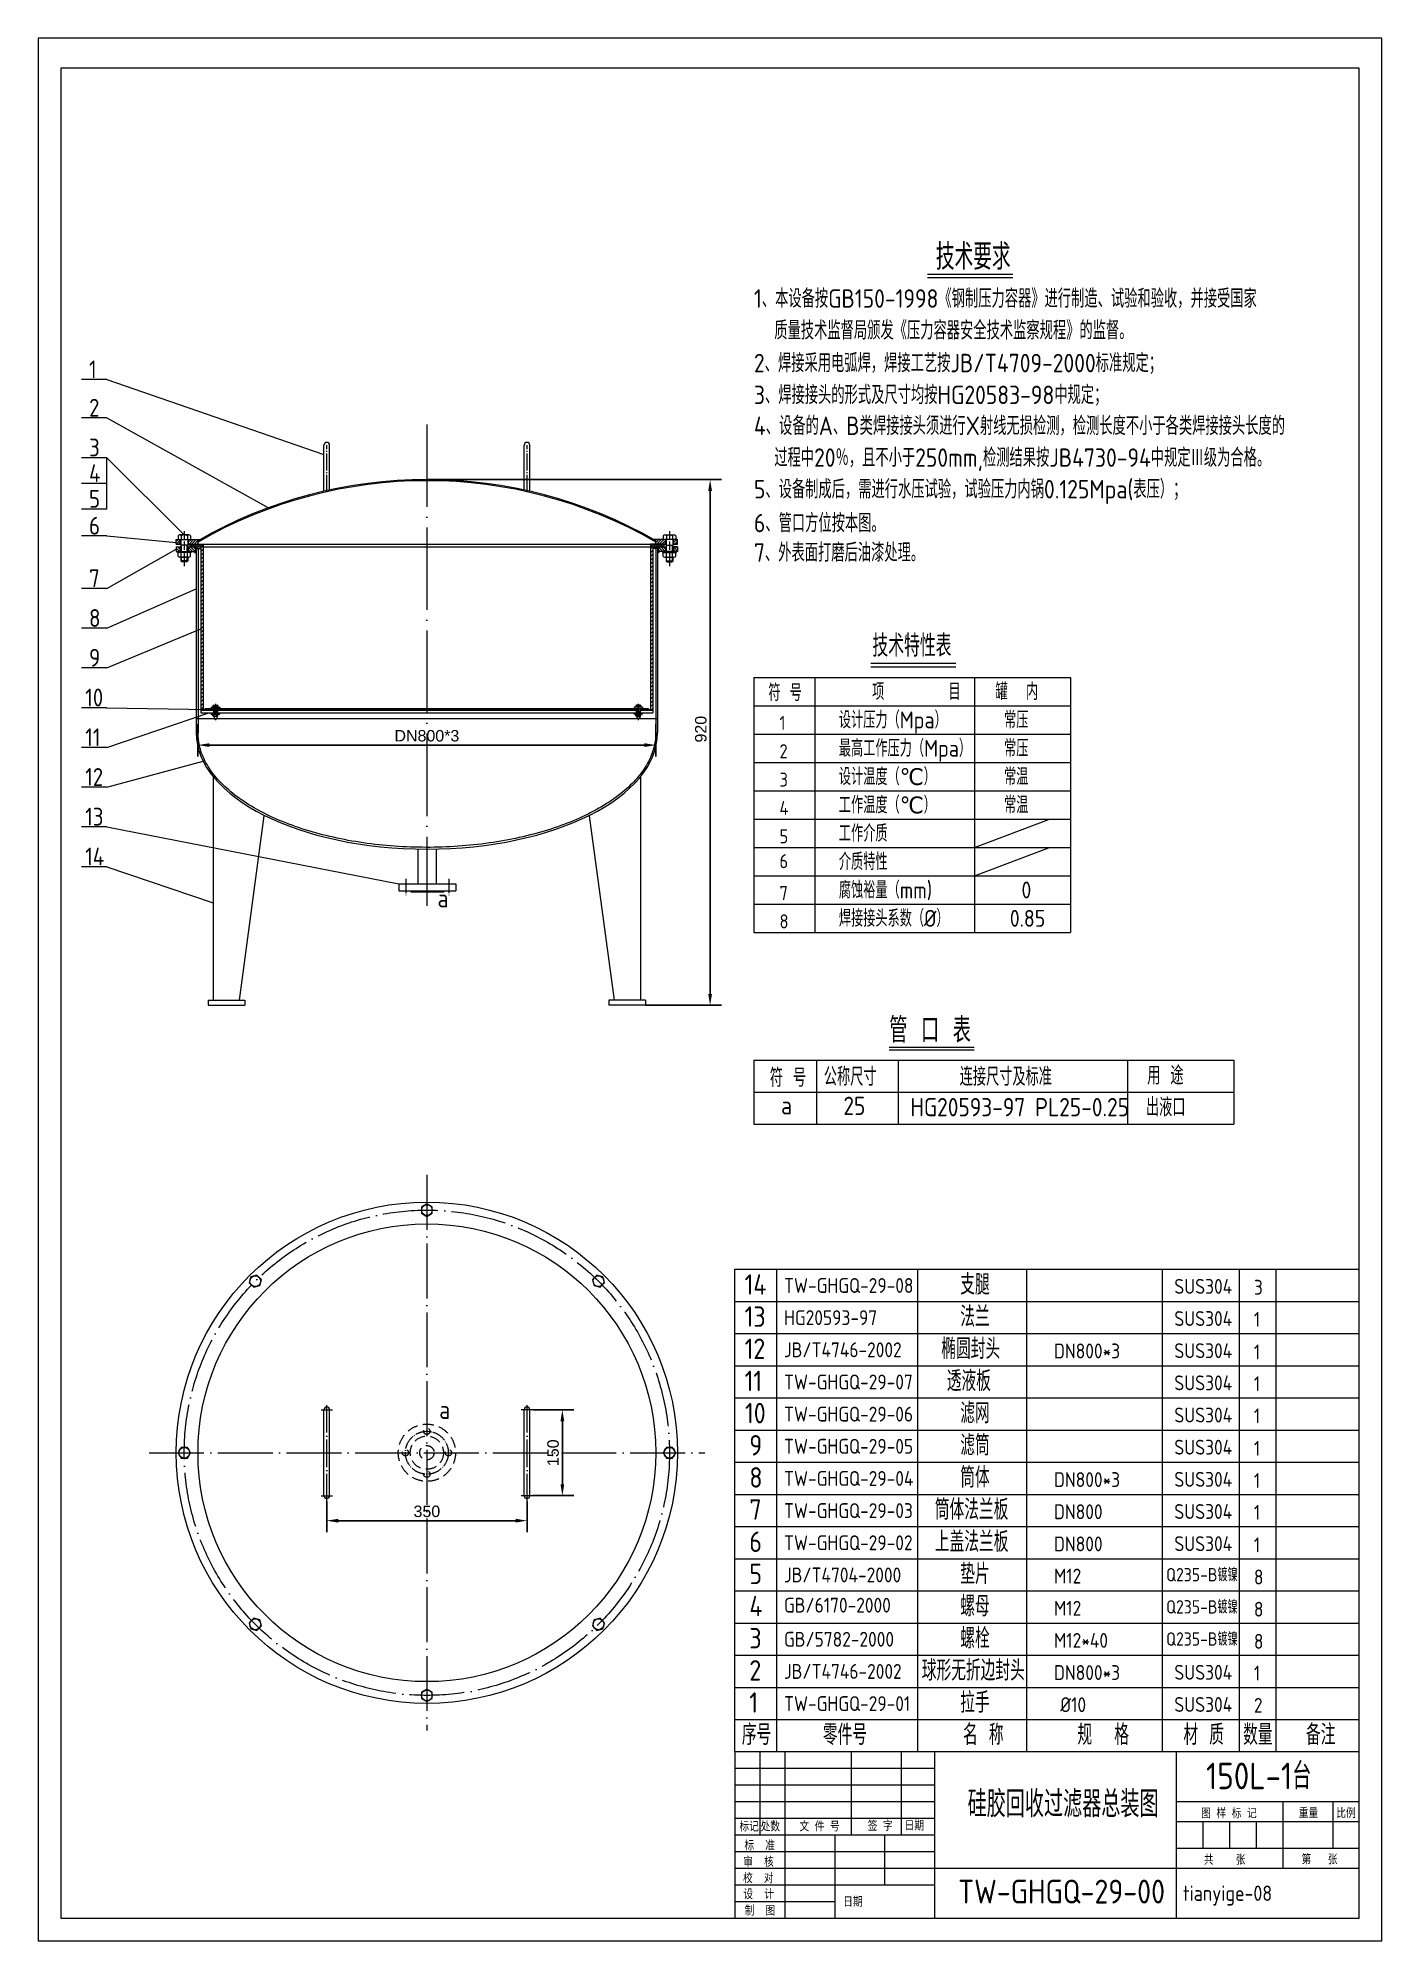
# Model space of a CAD drawing. Header units: millimetres. Extents: x 3865 to 6214, y 867 to 4192.
import ezdxf

# ---------------------------------------------------------------- set-up
doc = ezdxf.new("R2010")
doc.units = ezdxf.units.MM
for name, pattern in [('ACAD_ISO04W100', [30, 24, -3, 0, -3]), ('CENTER', [6.25, 5, -0.5, 0.25, -0.5]), ('DASHED2', [9.525, 6.35, -3.175])]:
    doc.linetypes.add(name, pattern=pattern)
for name, color, linetype in [('中心线', 1, 'CENTER'), ('实线', 2, 'Continuous'), ('粗实线', 7, 'Continuous')]:
    doc.layers.add(name, color=color, linetype=linetype)
doc.layers.add('图框内框线', color=7, linetype='Continuous', lineweight=18)
doc.layers.add('文字', color=7, linetype='Continuous', lineweight=15)
doc.styles.get("Standard").update_dxf_attribs({"font": 'arial.ttf'})
doc.styles.add('工程字', font='gbenor.shx', dxfattribs={"bigfont": 'gbcbig.shx'})
doc.dimstyles.new('副本 (2) (2) (3) (2) (2) (3)ISO-25', dxfattribs={"dimtxt": 25, "dimasz": 25, "dimexe": 20, "dimexo": 0, "dimgap": 8, "dimtad": 1, "dimdsep": 46, "dimtxsty": 'Standard', "dimcen": 2.5, "dimadec": 0, "dimazin": 0, "dimtfac": 1, "dimtmove": 0, "dimatfit": 3, "dimfxl": 0, "dimarcsym": 0})

# ---------------------------------------------------------------- blocks, each defined once
blk = doc.blocks.new('*D7')
at = {"color": 0, "linetype": 'Continuous', "lineweight": -2, "transparency": 16777216}
for p, q in [((4544.8, 3420.8), (5059.8, 3420.8)), ((5039.8, 3400.8), (5039.8, 2522.1)), ((4926.9, 2502.1), (5059.8, 2502.1))]:
    blk.add_line(p, q, dxfattribs=at)
at = {"color": 0, "linetype": 'Continuous', "transparency": 16777216}
for points in [[(5036.5, 3400.8), (5043.1, 3400.8), (5039.8, 3420.8)], [(5036.5, 2522.1), (5043.1, 2522.1), (5039.8, 2502.1)]]:
    blk.add_solid(points, dxfattribs=at)
at = {"layer": 'Defpoints', "color": 0, "linetype": 'Continuous', "transparency": 16777216}
for p in [(4544.8, 3420.8), (4926.9, 2502.1), (5039.8, 2502.1)]:
    blk.add_point(p, dxfattribs=at)
at = {"color": 0, "linetype": 'Continuous', "lineweight": 15, "transparency": 16777216, "insert": (5023.6, 2984.6), "char_height": 20, "attachment_point": 5, "rotation": 90}
blk.add_mtext('920', dxfattribs=at)
blk = doc.blocks.new('*D8')
at = {"color": 0, "linetype": 'Continuous', "lineweight": -2, "transparency": 16777216}
for p, q in [((4369.8, 1635.2), (4369.8, 1581.5)), ((4719.8, 1635.2), (4719.8, 1581.5)), ((4389.8, 1601.5), (4699.8, 1601.5))]:
    blk.add_line(p, q, dxfattribs=at)
at = {"color": 0, "linetype": 'Continuous', "transparency": 16777216}
for points in [[(4389.8, 1604.8), (4389.8, 1598.2), (4369.8, 1601.5)], [(4699.8, 1604.8), (4699.8, 1598.2), (4719.8, 1601.5)]]:
    blk.add_solid(points, dxfattribs=at)
at = {"layer": 'Defpoints', "color": 0, "linetype": 'Continuous', "transparency": 16777216}
for p in [(4369.8, 1635.2), (4719.8, 1635.2), (4719.8, 1601.5)]:
    blk.add_point(p, dxfattribs=at)
at = {"color": 0, "linetype": 'Continuous', "lineweight": 15, "transparency": 16777216, "insert": (4544.8, 1617.7), "char_height": 20, "attachment_point": 5}
blk.add_mtext('350', dxfattribs=at)
blk = doc.blocks.new('*D9')
at = {"color": 0, "linetype": 'Continuous', "lineweight": -2, "transparency": 16777216}
for p, q in [((4144.8, 2993.6), (4144.8, 2936.8)), ((4944.8, 2993.6), (4944.8, 2936.8)), ((4164.8, 2956.8), (4924.8, 2956.8))]:
    blk.add_line(p, q, dxfattribs=at)
at = {"color": 0, "linetype": 'Continuous', "transparency": 16777216}
for points in [[(4164.8, 2960.1), (4164.8, 2953.5), (4144.8, 2956.8)], [(4924.8, 2960.1), (4924.8, 2953.5), (4944.8, 2956.8)]]:
    blk.add_solid(points, dxfattribs=at)
at = {"layer": 'Defpoints', "color": 0, "linetype": 'Continuous', "transparency": 16777216}
for p in [(4144.8, 2993.6), (4944.8, 2993.6), (4944.8, 2956.8)]:
    blk.add_point(p, dxfattribs=at)
at = {"color": 0, "linetype": 'Continuous', "lineweight": 13, "transparency": 16777216, "insert": (4544.8, 2973), "char_height": 20, "attachment_point": 5}
blk.add_mtext('DN800*3', dxfattribs=at)
blk = doc.blocks.new('*D6')
at = {"color": 0, "linetype": 'Continuous', "lineweight": -2, "transparency": 16777216}
for p, q in [((4729.8, 1795.2), (4801.6, 1795.2)), ((4781.6, 1775.2), (4781.6, 1665.2)), ((4729.8, 1645.2), (4801.6, 1645.2))]:
    blk.add_line(p, q, dxfattribs=at)
at = {"color": 0, "linetype": 'Continuous', "transparency": 16777216}
for points in [[(4778.3, 1775.2), (4784.9, 1775.2), (4781.6, 1795.2)], [(4778.3, 1665.2), (4784.9, 1665.2), (4781.6, 1645.2)]]:
    blk.add_solid(points, dxfattribs=at)
at = {"layer": 'Defpoints', "color": 0, "linetype": 'Continuous', "transparency": 16777216}
for p in [(4729.8, 1795.2), (4729.8, 1645.2), (4781.6, 1645.2)]:
    blk.add_point(p, dxfattribs=at)
at = {"color": 0, "linetype": 'Continuous', "lineweight": 15, "transparency": 16777216, "insert": (4765.4, 1720.2), "char_height": 20, "attachment_point": 5, "rotation": 90}
blk.add_mtext('150', dxfattribs=at)

msp = doc.modelspace()

# ---------------------------------------------------------------- hatches: boundary and pattern name
at = {"lineweight": 5}
h = msp.add_hatch(dxfattribs=at)
h.set_pattern_fill('LINE', color=3, angle=45, style=0)
h.set_pattern_definition([(45, (-132014.913, -1890.4395), (-2.24506403, 2.24506403), [])])
h.paths.add_polyline_path([(4961.828, 3316.101), (4944.828, 3316.101), (4944.828, 3308.101), (4960.828, 3308.101), (4961.828, 3308.101)])
h.paths.add_polyline_path([(4982.828, 3316.101), (4975.828, 3316.101), (4975.828, 3308.101), (4982.828, 3308.101)])
h.paths.add_polyline_path([(4144.828, 3316.101), (4127.828, 3316.101), (4127.828, 3308.101), (4144.828, 3308.101)])
h.paths.add_polyline_path([(4113.828, 3316.101), (4106.828, 3316.101), (4106.828, 3308.101), (4113.828, 3308.101)])
at = {"lineweight": 9}
h = msp.add_hatch(dxfattribs=at)
h.set_pattern_fill('LINE', color=3, angle=135, style=0)
h.set_pattern_definition([(135, (-132014.913, -1890.4395), (-2.24506403, -2.24506403), [])])
h.paths.add_polyline_path([(4961.828, 3303.101), (4948.828, 3303.101), (4948.828, 3298.101), (4951.828, 3295.101), (4961.828, 3295.101)])
h.paths.add_polyline_path([(4982.828, 3303.101), (4975.828, 3303.101), (4975.828, 3295.101), (4980.828, 3295.101), (4982.828, 3295.101)])
h.paths.add_polyline_path([(4140.828, 3303.101), (4127.828, 3303.101), (4127.828, 3295.101), (4137.828, 3295.101), (4140.828, 3298.101)])
h.paths.add_polyline_path([(4113.828, 3303.101), (4106.828, 3303.101), (4106.828, 3295.101), (4113.828, 3295.101)])
at = {"lineweight": 5}
h = msp.add_hatch(dxfattribs=at)
h.set_pattern_fill('LINE', color=3, scale=0.75, angle=135, style=0)
h.set_pattern_definition([(135, (-132014.9131, -1890.4395), (-1.683798023, -1.683798023), [])])
h.paths.add_polyline_path([(4153.828, 3308.101), (4130.828, 3308.101), (4130.828, 3303.101), (4153.828, 3303.101)])
h.paths.add_polyline_path([(4958.828, 3308.101), (4935.828, 3308.101), (4935.828, 3303.101), (4958.828, 3303.101)])
at = {"lineweight": 13}
h = msp.add_hatch(color=6, dxfattribs=at)
h.paths.add_polyline_path([(4140.828, 3303.101), (4140.828, 3300.101), (4143.828, 3300.101)])
h.paths.add_polyline_path([(4141.828, 3298.101), (4140.828, 3298.101), (4137.828, 3295.101), (4141.828, 3292.101)])
h = msp.add_hatch(color=6, dxfattribs=at)
h.paths.add_polyline_path([(4148.594, 3316.101), (4144.828, 3316.101), (4144.828, 3313.947, -0.0013523)])
h.paths.add_polyline_path([(4144.828, 3313.947), (4144.828, 3311.639, -0.00035979), (4145.826, 3312.214)])
at = {"lineweight": 5}
h = msp.add_hatch(dxfattribs=at)
h.set_pattern_fill('LINE', color=3, scale=1.5, angle=45, style=0)
h.set_pattern_definition([(45, (-132014.913, -1890.4395), (-3.36759605, 3.36759605), [])])
h.paths.add_polyline_path([(4153.828, 3303.101), (4149.828, 3303.101), (4149.828, 3018.101), (4153.828, 3018.101)])
h.paths.add_polyline_path([(4939.828, 3303.101), (4935.828, 3303.101), (4935.828, 3018.101), (4939.828, 3018.101)])
at = {"lineweight": 13}
h = msp.add_hatch(color=6, dxfattribs=at)
h.paths.add_polyline_path([(4941.063, 3316.101), (4944.828, 3316.101), (4944.828, 3313.947, 0.0013523)])
h.paths.add_polyline_path([(4944.828, 3313.947), (4944.828, 3311.639, 0.00035979), (4943.831, 3312.214)])
h = msp.add_hatch(color=6, dxfattribs=at)
h.paths.add_polyline_path([(4948.828, 3303.101), (4948.828, 3300.101), (4945.828, 3300.101)])
h.paths.add_polyline_path([(4947.828, 3298.101), (4948.828, 3298.101), (4951.828, 3295.101), (4947.828, 3292.101)])
at = {"lineweight": 5}
h = msp.add_hatch(dxfattribs=at)
h.set_pattern_fill('LINE', color=3, scale=0.6, angle=45, style=0)
h.set_pattern_definition([(45, (-132014.9131, -1890.4395), (-1.347038418, 1.347038418), [])])
h.paths.add_polyline_path([(4171.828, 3020.901), (4157.328, 3020.901), (4157.328, 3019.02), (4163.986, 3018.901), (4171.828, 3018.901)])
h.paths.add_polyline_path([(4185.328, 3020.901), (4178.828, 3020.901), (4178.828, 3018.901), (4185.328, 3018.901)])
h.paths.add_polyline_path([(4157.328, 3019.02), (4157.328, 3018.901), (4163.986, 3018.901)])
h.paths.add_polyline_path([(4910.828, 3020.901), (4904.328, 3020.901), (4904.328, 3018.901), (4910.828, 3018.901)])
h.paths.add_polyline_path([(4932.328, 3020.901), (4917.828, 3020.901), (4917.828, 3018.901), (4932.328, 3018.901)])

# ---------------------------------------------------------------- linework, layer by layer
at = {"linetype": 'Continuous', "lineweight": 13}
for p, q in [((5419.628, 3779.427), (5569.015, 3779.427)), ((5419.628, 3773.986), (5569.015, 3773.986)), ((3985.651, 3595.553), (3941.432, 3595.553)), ((3985.651, 3528.476), (3941.432, 3528.476)), ((3985.651, 3459.032), (3941.432, 3459.032)), ((3985.651, 3414.175), (3941.432, 3414.175)), ((3985.651, 3369.318), (3941.432, 3369.318)), ((3985.651, 3322.303), (3941.432, 3322.303)), ((4108.828, 3295.101), (4132.828, 3295.101)), ((4108.828, 3293.101), (4108.828, 3295.101)), ((4132.828, 3293.101), (4108.828, 3293.101)), ((4109.878, 3322.601), (4109.878, 3316.101)), ((4109.878, 3286.601), (4109.878, 3293.101)), ((4131.778, 3293.101), (4109.878, 3293.101)), ((4129.041, 3324.101), (4112.616, 3324.101)), ((4113.828, 3316.101), (4113.828, 3308.101)), ((4113.828, 3303.101), (4113.828, 3295.101)), ((4114.828, 3316.101), (4114.828, 3295.101)), ((4126.828, 3306.101), (4114.828, 3306.101)), ((4126.828, 3316.101), (4126.828, 3295.101)), ((4127.828, 3316.101), (4127.828, 3308.101)), ((4127.828, 3303.101), (4127.828, 3295.101)), ((4131.778, 3322.601), (4131.778, 3316.101)), ((4131.778, 3286.601), (4131.778, 3293.101)), ((4132.828, 3295.101), (4132.828, 3293.101)), ((4956.828, 3295.101), (4956.828, 3293.101)), ((4980.828, 3295.101), (4956.828, 3295.101)), ((4956.828, 3293.101), (4980.828, 3293.101)), ((4957.878, 3322.601), (4957.878, 3316.101)), ((4957.878, 3293.101), (4979.778, 3293.101)), ((4957.878, 3286.601), (4957.878, 3293.101)), ((4960.616, 3324.101), (4977.041, 3324.101)), ((4961.828, 3316.101), (4961.828, 3308.101)), ((4961.828, 3303.101), (4961.828, 3295.101)), ((4962.828, 3316.101), (4962.828, 3295.101)), ((4962.828, 3306.101), (4974.828, 3306.101)), ((4974.828, 3316.101), (4974.828, 3295.101)), ((4975.828, 3316.101), (4975.828, 3308.101)), ((4975.828, 3303.101), (4975.828, 3295.101)), ((4979.778, 3322.601), (4979.778, 3316.101)), ((4979.778, 3286.601), (4979.778, 3293.101)), ((4980.828, 3293.101), (4980.828, 3295.101)), ((4129.041, 3285.101), (4112.616, 3285.101)), ((4114.828, 3285.101), (4114.828, 3278.601)), ((4114.828, 3278.601), (4116.328, 3277.101)), ((4125.328, 3277.101), (4116.328, 3277.101)), ((4126.828, 3278.601), (4125.328, 3277.101)), ((4126.828, 3285.101), (4126.828, 3278.601)), ((4960.616, 3285.101), (4977.041, 3285.101)), ((4962.828, 3285.101), (4962.828, 3278.601)), ((4962.828, 3278.601), (4964.328, 3277.101)), ((4964.328, 3277.101), (4973.328, 3277.101)), ((4974.828, 3278.601), (4973.328, 3277.101)), ((4974.828, 3285.101), (4974.828, 3278.601)), ((3985.651, 3230.431), (3941.432, 3230.431)), ((3985.651, 3160.987), (3941.432, 3160.987)), ((5320.94, 3099.797), (5469.109, 3099.797)), ((5320.94, 3093.636), (5469.109, 3093.636)), ((3985.651, 3091.544), (3941.432, 3091.544)), ((4172.028, 3026.401), (4178.628, 3026.401)), ((4917.628, 3026.401), (4911.028, 3026.401)), ((3985.651, 3022.1), (3941.432, 3022.1)), ((4167.828, 3022.901), (4182.828, 3022.901)), ((4167.828, 3022.901), (4167.828, 3020.901)), ((4167.828, 3011.101), (4167.828, 3013.101)), ((4167.828, 3011.101), (4182.828, 3011.101)), ((4170.928, 3025.901), (4170.928, 3022.901)), ((4170.928, 3008.101), (4170.928, 3011.101)), ((4172.028, 3007.601), (4178.628, 3007.601)), ((4172.828, 3020.901), (4172.828, 3013.101)), ((4172.828, 3015.401), (4177.828, 3015.401)), ((4172.828, 3007.601), (4172.828, 3003.401)), ((4172.828, 3003.401), (4173.328, 3002.901)), ((4172.828, 3003.401), (4177.828, 3003.401)), ((4173.128, 3025.901), (4173.128, 3022.901)), ((4173.128, 3008.101), (4173.128, 3011.101)), ((4173.203, 3015.401), (4173.203, 3013.101)), ((4173.203, 3007.601), (4173.203, 3003.026)), ((4173.328, 3002.901), (4177.328, 3002.901)), ((4177.328, 3002.901), (4177.828, 3003.401)), ((4177.453, 3015.401), (4177.453, 3013.101)), ((4177.453, 3007.601), (4177.453, 3003.026)), ((4177.528, 3025.901), (4177.528, 3022.901)), ((4177.528, 3008.101), (4177.528, 3011.101)), ((4177.828, 3020.901), (4177.828, 3013.101)), ((4177.828, 3007.601), (4177.828, 3003.401)), ((4179.728, 3025.901), (4179.728, 3022.901)), ((4179.728, 3008.101), (4179.728, 3011.101)), ((4182.828, 3022.901), (4182.828, 3020.901)), ((4182.828, 3011.101), (4182.828, 3013.101)), ((4906.828, 3022.901), (4906.828, 3020.901)), ((4921.828, 3022.901), (4906.828, 3022.901)), ((4906.828, 3011.101), (4906.828, 3013.101)), ((4921.828, 3011.101), (4906.828, 3011.101)), ((4909.928, 3025.901), (4909.928, 3022.901)), ((4909.928, 3008.101), (4909.928, 3011.101)), ((4910.828, 3020.901), (4910.828, 3013.101)), ((4917.628, 3007.601), (4911.028, 3007.601)), ((4911.828, 3020.901), (4911.828, 3013.101)), ((4916.828, 3015.401), (4911.828, 3015.401)), ((4911.828, 3007.601), (4911.828, 3003.401)), ((4916.828, 3003.401), (4911.828, 3003.401)), ((4912.328, 3002.901), (4911.828, 3003.401)), ((4912.128, 3025.901), (4912.128, 3022.901)), ((4912.128, 3008.101), (4912.128, 3011.101)), ((4912.203, 3015.401), (4912.203, 3013.101)), ((4912.203, 3007.601), (4912.203, 3003.026)), ((4916.328, 3002.901), (4912.328, 3002.901)), ((4916.828, 3003.401), (4916.328, 3002.901)), ((4916.453, 3015.401), (4916.453, 3013.101)), ((4916.453, 3007.601), (4916.453, 3003.026)), ((4916.528, 3025.901), (4916.528, 3022.901)), ((4916.528, 3008.101), (4916.528, 3011.101)), ((4916.828, 3020.901), (4916.828, 3013.101)), ((4916.828, 3007.601), (4916.828, 3003.401)), ((4917.828, 3020.901), (4917.828, 3013.101)), ((4918.728, 3025.901), (4918.728, 3022.901)), ((4918.728, 3008.101), (4918.728, 3011.101)), ((4921.828, 3022.901), (4921.828, 3020.901)), ((4921.828, 3011.101), (4921.828, 3013.101)), ((3985.651, 2952.656), (3941.432, 2952.656)), ((3985.651, 2883.213), (3941.432, 2883.213)), ((5501.758, 2777.852), (5633.147, 2827.386)), ((3985.651, 2813.769), (3941.432, 2813.769)), ((4529.291, 2775.252), (4529.291, 2714.101)), ((4561.291, 2775.27), (4561.291, 2714.101)), ((5501.758, 2728.319), (5633.147, 2777.852)), ((3985.651, 2744.325), (3941.432, 2744.325))]:
    msp.add_line(p, q, dxfattribs=at)
at = {"lineweight": 13}
for p, q in [((3985.651, 3595.553), (4364.828, 3464.704)), ((3985.651, 3528.476), (4267.785, 3371.448)), ((3985.651, 3459.032), (4120.828, 3324.101)), ((3985.651, 3369.318), (3985.651, 3459.032)), ((3985.651, 3322.303), (4106.828, 3310.916)), ((3985.651, 3230.431), (4106.828, 3299.101)), ((4137.828, 3295.101), (4141.828, 3292.101)), ((4140.828, 3303.101), (4143.828, 3300.101)), ((4140.828, 3298.101), (4141.828, 3298.101)), ((4141.828, 3300.101), (4141.828, 2978.101)), ((4144.828, 3308.101), (4144.828, 3316.101)), ((4144.828, 3313.947), (4145.826, 3312.214)), ((4144.828, 3300.101), (4144.828, 2978.101)), ((4944.828, 3313.947), (4943.831, 3312.214)), ((4944.828, 3308.101), (4944.828, 3316.101)), ((4944.828, 3300.101), (4944.828, 2978.101)), ((4948.828, 3303.101), (4945.828, 3300.101)), ((4947.828, 3300.101), (4947.828, 2978.101)), ((4948.828, 3298.101), (4947.828, 3298.101)), ((4951.828, 3295.101), (4947.828, 3292.101)), ((3985.651, 3160.987), (4141.828, 3229.657)), ((3985.651, 3091.544), (4149.828, 3160.214)), ((3985.651, 3022.1), (4163.986, 3018.901)), ((3985.651, 2952.656), (4163.986, 3013.101)), ((4157.328, 3018.901), (4157.328, 3020.901)), ((4185.328, 3018.901), (4185.328, 3020.901)), ((4904.328, 3018.901), (4904.328, 3020.901)), ((3985.651, 2883.213), (4153.934, 2928.719)), ((3985.651, 2813.769), (4495.648, 2714.101)), ((3985.651, 2744.325), (4171.352, 2680.938)), ((4495.648, 2714.101), (4595.648, 2714.101)), ((4495.648, 2714.101), (4495.648, 2702.101)), ((4495.648, 2702.101), (4595.648, 2702.101)), ((4516.648, 2702.101), (4516.648, 2700.101)), ((4516.648, 2700.101), (4574.648, 2700.101)), ((4574.648, 2702.101), (4574.648, 2700.101)), ((4595.648, 2714.101), (4595.648, 2702.101))]:
    msp.add_line(p, q, dxfattribs=at)
at = {"color": 1, "linetype": 'ACAD_ISO04W100', "lineweight": 13, "ltscale": 6}
msp.add_line((4544.828, 3517.162), (4544.828, 2675.785), dxfattribs=at)
at = {"color": 1, "linetype": 'CENTER', "lineweight": 13, "ltscale": 6}
for p, q in [((4369.828, 3398.993), (4369.828, 3480.819)), ((4719.828, 3398.993), (4719.828, 3480.819)), ((4359.828, 1795.173), (4379.828, 1795.173)), ((4729.828, 1795.173), (4709.828, 1795.173)), ((4359.828, 1645.173), (4379.828, 1645.173)), ((4729.828, 1645.173), (4709.828, 1645.173))]:
    msp.add_line(p, q, dxfattribs=at)
at = {"color": 1, "linetype": 'ACAD_ISO04W100', "lineweight": 13, "ltscale": 0.6}
for p, q in [((4120.828, 3330.548), (4120.828, 3269.182)), ((4968.828, 3330.548), (4968.828, 3269.182))]:
    msp.add_line(p, q, dxfattribs=at)
at = {"lineweight": 18}
for p, q in [((4106.828, 3316.101), (4148.594, 3316.101)), ((4106.828, 3308.101), (4106.828, 3316.101)), ((4106.828, 3308.101), (4114.828, 3308.101)), ((4106.828, 3303.101), (4106.828, 3295.101)), ((4106.828, 3303.101), (4114.828, 3303.101)), ((4106.828, 3295.101), (4137.828, 3295.101)), ((4126.828, 3308.101), (4153.828, 3308.101)), ((4126.828, 3303.101), (4962.828, 3303.101)), ((4128.828, 3308.101), (4960.828, 3308.101)), ((4130.828, 3308.101), (4130.828, 3303.101)), ((4137.828, 3295.101), (4140.828, 3298.101)), ((4140.828, 3303.101), (4140.828, 3298.101)), ((4140.828, 3300.101), (4149.828, 3300.101)), ((4544.828, 3308.101), (4962.828, 3308.101)), ((4962.828, 3308.101), (4935.828, 3308.101)), ((4948.828, 3300.101), (4939.828, 3300.101)), ((4982.828, 3316.101), (4941.063, 3316.101)), ((4948.828, 3303.101), (4948.828, 3298.101)), ((4951.828, 3295.101), (4948.828, 3298.101)), ((4982.828, 3295.101), (4951.828, 3295.101)), ((4958.828, 3308.101), (4958.828, 3303.101)), ((4974.828, 3308.101), (4982.828, 3308.101)), ((4982.828, 3308.101), (4974.828, 3308.101)), ((4974.828, 3303.101), (4982.828, 3303.101)), ((4982.828, 3303.101), (4974.828, 3303.101)), ((4982.828, 3308.101), (4982.828, 3316.101)), ((4982.828, 3303.101), (4982.828, 3295.101)), ((4141.828, 3003.101), (4947.828, 3003.101)), ((4155.328, 3018.901), (4155.328, 3018.101))]:
    msp.add_line(p, q, dxfattribs=at)
at = {"linetype": 'Continuous', "lineweight": 15}
for p, q in [((4115.353, 3322.601), (4115.353, 3316.101)), ((4115.353, 3286.601), (4115.353, 3293.101)), ((4126.303, 3322.601), (4126.303, 3316.101)), ((4126.303, 3286.601), (4126.303, 3293.101)), ((4963.353, 3322.601), (4963.353, 3316.101)), ((4963.353, 3286.601), (4963.353, 3293.101)), ((4974.303, 3322.601), (4974.303, 3316.101)), ((4974.303, 3286.601), (4974.303, 3293.101))]:
    msp.add_line(p, q, dxfattribs=at)
at = {"linetype": 'Continuous', "lineweight": 9}
for p, q in [((4115.828, 3295.101), (4115.828, 3306.101)), ((4125.828, 3295.101), (4125.828, 3306.101)), ((4963.828, 3295.101), (4963.828, 3306.101)), ((4973.828, 3295.101), (4973.828, 3306.101)), ((4115.828, 3277.601), (4115.828, 3285.101)), ((4125.828, 3277.601), (4125.828, 3285.101)), ((4963.828, 3277.601), (4963.828, 3285.101)), ((4973.828, 3277.601), (4973.828, 3285.101))]:
    msp.add_line(p, q, dxfattribs=at)
at = {"lineweight": 5}
for p, q in [((4149.828, 3303.101), (4149.828, 3013.101)), ((4153.828, 3308.101), (4153.828, 3018.101)), ((4935.828, 3308.101), (4935.828, 3018.101)), ((4939.828, 3303.101), (4939.828, 3013.101)), ((4149.828, 3018.101), (4171.828, 3018.101)), ((4149.828, 3013.101), (4939.828, 3013.101)), ((4155.328, 3018.901), (4171.828, 3018.901)), ((4157.328, 3020.901), (4932.328, 3020.901)), ((4178.828, 3018.901), (4910.828, 3018.901)), ((4178.828, 3018.101), (4910.828, 3018.101)), ((4917.828, 3018.901), (4934.328, 3018.901)), ((4917.828, 3018.101), (4939.828, 3018.101)), ((4932.328, 3018.901), (4932.328, 3020.901)), ((4934.328, 3018.901), (4934.328, 3018.101)), ((4934.328, 3018.901), (4934.328, 3018.101))]:
    msp.add_line(p, q, dxfattribs=at)
at = {"color": 7, "linetype": 'Continuous', "lineweight": 13}
for p, q in [((4126.828, 3278.601), (4114.828, 3278.601)), ((4962.828, 3278.601), (4974.828, 3278.601)), ((5116.427, 3075.053), (5669.349, 3075.053)), ((5116.427, 3075.053), (5116.427, 2629.252)), ((5222.526, 3075.053), (5222.526, 2629.252)), ((5501.758, 3075.053), (5501.758, 2629.252)), ((5669.349, 3075.053), (5669.349, 2629.252)), ((5116.427, 3025.52), (5669.349, 3025.52)), ((5116.427, 2975.986), (5669.349, 2975.986)), ((5116.427, 2926.453), (5669.349, 2926.453)), ((4171.352, 2900.833), (4171.352, 2511.348)), ((4918.304, 2900.833), (4918.304, 2511.348)), ((5116.427, 2876.919), (5669.349, 2876.919)), ((4217.194, 2511.348), (4260.575, 2833.201)), ((4872.463, 2511.348), (4829.082, 2833.201)), ((5116.427, 2827.386), (5669.349, 2827.386)), ((5116.427, 2777.852), (5669.349, 2777.852)), ((5116.427, 2728.319), (5669.349, 2728.319)), ((5116.427, 2678.785), (5669.349, 2678.785)), ((5116.427, 2629.252), (5669.349, 2629.252)), ((4162.786, 2511.348), (4162.786, 2502.101)), ((4162.786, 2511.348), (4226.871, 2511.348)), ((4162.786, 2502.101), (4226.871, 2502.101)), ((4226.871, 2511.348), (4226.871, 2502.101)), ((4926.871, 2511.348), (4862.786, 2511.348)), ((4862.786, 2511.348), (4862.786, 2502.101)), ((4926.871, 2502.101), (4862.786, 2502.101)), ((4926.871, 2511.348), (4926.871, 2502.101))]:
    msp.add_line(p, q, dxfattribs=at)
at = {"color": 1, "linetype": 'CENTER', "lineweight": 13, "ltscale": 4}
for p, q in [((4175.328, 3028.965), (4175.328, 3000.065)), ((4914.328, 3028.965), (4914.328, 3000.065))]:
    msp.add_line(p, q, dxfattribs=at)
at = {"linetype": 'Continuous', "lineweight": 5}
for p, q in [((4171.828, 3020.901), (4171.828, 3013.101)), ((4178.828, 3020.901), (4178.828, 3013.101))]:
    msp.add_line(p, q, dxfattribs=at)
at = {"color": 1, "linetype": 'ACAD_ISO04W100', "lineweight": 13, "ltscale": 4}
for p, q in [((4544.828, 2205.711), (4544.828, 1234.635)), ((4059.291, 1720.173), (5030.366, 1720.173))]:
    msp.add_line(p, q, dxfattribs=at)
at = {"color": 1, "linetype": 'ACAD_ISO04W100', "lineweight": 13, "ltscale": 2}
for p, q in [((4369.828, 1635.173), (4369.828, 1805.173)), ((4719.828, 1635.173), (4719.828, 1805.173))]:
    msp.add_line(p, q, dxfattribs=at)
at = {"linetype": 'Continuous', "lineweight": 13}
for points in [[(4544.828, 2133.223), (4554.311, 2138.698), (4554.311, 2149.648), (4544.828, 2155.123), (4535.345, 2149.648), (4535.345, 2138.698)], [(4252.758, 2012.243), (4255.592, 2022.82), (4247.849, 2030.563), (4237.272, 2027.729), (4234.438, 2017.152), (4242.181, 2009.409)], [(4836.899, 2012.243), (4847.476, 2009.409), (4855.219, 2017.152), (4852.385, 2027.729), (4841.808, 2030.563), (4834.065, 2022.82)], [(4131.778, 1720.173), (4126.303, 1729.656), (4115.353, 1729.656), (4109.878, 1720.173), (4115.353, 1710.69), (4126.303, 1710.69)], [(4957.878, 1720.173), (4963.353, 1710.69), (4974.303, 1710.69), (4979.778, 1720.173), (4974.303, 1729.656), (4963.353, 1729.656)], [(4252.758, 1428.102), (4242.181, 1430.936), (4234.438, 1423.194), (4237.272, 1412.617), (4247.849, 1409.783), (4255.592, 1417.525)], [(4836.899, 1428.102), (4834.065, 1417.525), (4841.808, 1409.783), (4852.385, 1412.617), (4855.219, 1423.194), (4847.476, 1430.936)], [(4544.828, 1307.123), (4535.345, 1301.648), (4535.345, 1290.698), (4544.828, 1285.223), (4554.311, 1290.698), (4554.311, 1301.648)]]:
    msp.add_lwpolyline(points, close=True, dxfattribs=at)
at = {"lineweight": 13}
for radius in [438, 400]:
    msp.add_circle((4544.828, 1720.173), radius, dxfattribs=at)
at = {"color": 1, "linetype": 'ACAD_ISO04W100', "lineweight": 13, "ltscale": 4}
msp.add_circle((4544.828, 1720.173), 424, dxfattribs=at)
at = {"linetype": 'Continuous', "lineweight": 13}
for centre in [(4544.828, 2144.173), (4245.015, 2019.986), (4844.642, 2019.986), (4120.828, 1720.173), (4968.828, 1720.173), (4245.015, 1420.36), (4844.642, 1420.36), (4544.828, 1296.173)]:
    msp.add_circle(centre, 9.483, dxfattribs=at)
at = {"linetype": 'DASHED2', "lineweight": 13, "ltscale": 3}
for centre, radius in [((4544.828, 1720.224), 50), ((4544.828, 1757.724), 5.5), ((4544.828, 1720.224), 29), ((4544.828, 1720.224), 12.5), ((4507.328, 1720.224), 5.5), ((4582.328, 1720.224), 5.5), ((4544.828, 1682.724), 5.5)]:
    msp.add_circle(centre, radius, dxfattribs=at)
at = {"lineweight": 13}
for radius, start, end in [(802, 60.082459, 119.917541), (800, 60, 120)]:
    msp.add_arc((4544.828, 2618.819), radius, start, end, dxfattribs=at)
at = {"linetype": 'Continuous', "lineweight": 15}
for centre, radius, start, end in [((4112.616, 3320.853), 3.248, 32.559346, 147.440654), ((4120.828, 3313.359), 10.742, 59.35698, 120.64302), ((4129.041, 3320.853), 3.248, 32.559346, 147.440654), ((4960.616, 3320.853), 3.248, 32.559346, 147.440654), ((4968.828, 3313.359), 10.742, 59.35698, 120.64302), ((4977.041, 3320.853), 3.248, 32.559346, 147.440654), ((4112.616, 3288.349), 3.248, 212.559346, 327.440654), ((4120.828, 3295.843), 10.742, 239.35698, 300.64302), ((4129.041, 3288.349), 3.248, 212.559346, 327.440654), ((4960.616, 3288.349), 3.248, 212.559346, 327.440654), ((4968.828, 3295.843), 10.742, 239.35698, 300.64302), ((4977.041, 3288.349), 3.248, 212.559346, 327.440654)]:
    msp.add_arc(centre, radius, start, end, dxfattribs=at)
at = {"linetype": 'Continuous', "lineweight": 13}
for centre, radius, start, end in [((4172.028, 3024.941), 1.46, 41.11209, 138.88791), ((4175.328, 3021.311), 5.09, 64.391468, 115.608532), ((4178.628, 3024.941), 1.46, 41.11209, 138.88791), ((4911.028, 3024.941), 1.46, 41.11209, 138.88791), ((4914.328, 3021.311), 5.09, 64.391468, 115.608532), ((4917.628, 3024.941), 1.46, 41.11209, 138.88791), ((4172.028, 3009.061), 1.46, 221.11209, 318.88791), ((4175.328, 3012.691), 5.09, 244.391468, 295.608532), ((4178.628, 3009.061), 1.46, 221.11209, 318.88791), ((4911.028, 3009.061), 1.46, 221.11209, 318.88791), ((4914.328, 3012.691), 5.09, 244.391468, 295.608532), ((4917.628, 3009.061), 1.46, 221.11209, 318.88791)]:
    msp.add_arc(centre, radius, start, end, dxfattribs=at)
at = {"lineweight": 13}
msp.add_ellipse((4544.828, 2978.101), major_axis=(-403, 0), ratio=0.50372208, start_param=0, end_param=3.14159265, dxfattribs=at)
msp.add_open_spline([(4944.828, 2978.101), (4944.828, 2970.462), (4943.944, 2962.823), (4940.078, 2946.195), (4936.733, 2937.218), (4927.572, 2919.515), (4921.755, 2910.788), (4907.729, 2893.766), (4899.52, 2885.471), (4880.854, 2869.495), (4870.398, 2861.814), (4847.438, 2847.232), (4834.935, 2840.331), (4808.126, 2827.454), (4793.82, 2821.479), (4763.685, 2810.578), (4747.856, 2805.652), (4714.985, 2796.948), (4697.943, 2793.17), (4662.976, 2786.84), (4645.052, 2784.288), (4608.671, 2780.458), (4590.213, 2779.181), (4553.125, 2777.927), (4534.493, 2777.951), (4497.418, 2779.299), (4478.974, 2780.624), (4442.632, 2784.546), (4424.734, 2787.145), (4389.832, 2793.564), (4372.829, 2797.385), (4340.046, 2806.173), (4324.268, 2811.139), (4294.244, 2822.117), (4280, 2828.128), (4253.322, 2841.072), (4240.89, 2848.004), (4218.08, 2862.643), (4207.703, 2870.349), (4189.201, 2886.37), (4181.077, 2894.684), (4167.225, 2911.738), (4161.498, 2920.476), (4152.517, 2938.198), (4149.263, 2947.18), (4145.637, 2963.486), (4144.828, 2970.794), (4144.828, 2978.101)], degree=3, knots=[0, 0, 0, 0, 0.11687061, 0.11687061, 0.25558103, 0.25558103, 0.39429145, 0.39429145, 0.53300187, 0.53300187, 0.67171229, 0.67171229, 0.81042271, 0.81042271, 0.94913313, 0.94913313, 1.08784354, 1.08784354, 1.22655396, 1.22655396, 1.36526438, 1.36526438, 1.5039748, 1.5039748, 1.64268522, 1.64268522, 1.78139564, 1.78139564, 1.92010606, 1.92010606, 2.05881648, 2.05881648, 2.1975269, 2.1975269, 2.33623731, 2.33623731, 2.47494773, 2.47494773, 2.61365815, 2.61365815, 2.75236857, 2.75236857, 2.89107899, 2.89107899, 3.02978941, 3.02978941, 3.14159265, 3.14159265, 3.14159265, 3.14159265], dxfattribs=at)
at = {"layer": '中心线', "color": 1, "lineweight": 13, "ltscale": 5}
for p, q in [((4508.148, 2722.858), (4508.148, 2694.34)), ((4583.148, 2722.858), (4583.148, 2694.34))]:
    msp.add_line(p, q, dxfattribs=at)
msp.add_circle((4544.828, 1720.224), 37.5, dxfattribs=at)
at = {"layer": '图框内框线'}
for p, q in [((6213.903, 4192.308), (3865.3, 4192.308)), ((3865.3, 4192.308), (3865.3, 867.098)), ((6213.903, 867.098), (6213.903, 4192.308)), ((6174.364, 4139.655), (3904.838, 4139.655)), ((3904.838, 4139.655), (3904.838, 906.636)), ((6174.364, 906.636), (6174.364, 4139.655)), ((3904.838, 906.636), (6174.364, 906.636)), ((3865.3, 867.098), (6213.903, 867.098))]:
    msp.add_line(p, q, dxfattribs=at)
at = {"layer": '文字', "linetype": 'Continuous', "lineweight": 13}
for p, q in [((5352.809, 2429.162), (5501.345, 2429.162)), ((5116.427, 2406.08), (5955.167, 2406.08)), ((5352.809, 2424.027), (5501.345, 2424.027)), ((5955.167, 2406.08), (5955.167, 2294.299)), ((5116.427, 2350.19), (5955.167, 2350.19)), ((5116.427, 2294.299), (5955.167, 2294.299))]:
    msp.add_line(p, q, dxfattribs=at)
at = {"layer": '文字', "lineweight": 13}
msp.add_line((5116.427, 2406.08), (5116.427, 2294.299), dxfattribs=at)
at = {"layer": '文字'}
for p, q in [((5225.898, 2406.08), (5225.898, 2294.299)), ((5368.624, 2406.08), (5368.624, 2294.299)), ((5769.083, 2406.08), (5769.083, 2294.299)), ((5082.736, 1197.864), (5082.736, 2040.85)), ((5082.736, 2040.85), (6174.364, 2040.85)), ((5156.562, 1197.864), (5156.562, 2040.85)), ((5402.903, 1197.864), (5402.903, 2040.85)), ((5593.159, 1197.864), (5593.159, 2040.85)), ((5830.121, 1197.864), (5830.121, 2040.85)), ((5964.099, 2040.85), (5964.099, 1197.864)), ((6028.712, 2040.85), (6028.712, 1197.864)), ((5082.736, 1984.651), (6174.364, 1984.651)), ((5082.736, 1928.452), (6174.364, 1928.452)), ((5082.736, 1872.253), (6174.364, 1872.253)), ((5082.736, 1816.054), (6174.364, 1816.054)), ((5082.736, 1816.054), (6174.364, 1816.054)), ((5082.736, 1759.854), (6174.364, 1759.854)), ((5082.736, 1703.655), (6174.364, 1703.655)), ((5082.736, 1647.456), (6174.364, 1647.456)), ((5082.736, 1591.257), (6174.364, 1591.257)), ((5082.736, 1535.058), (6174.364, 1535.058)), ((5082.736, 1478.859), (6174.364, 1478.859)), ((5082.736, 1422.66), (6174.364, 1422.66)), ((5082.736, 1366.461), (6174.364, 1366.461)), ((5082.736, 1310.262), (6174.364, 1310.262)), ((5082.736, 1254.063), (6174.364, 1254.063)), ((5082.735, 1197.864), (5082.735, 906.636)), ((5082.736, 1197.864), (6174.364, 1197.864)), ((5126.419, 1197.864), (5126.419, 1052.25)), ((5170.103, 1197.864), (5170.103, 906.636)), ((5286.594, 1197.864), (5286.594, 1052.25)), ((5373.963, 1197.864), (5373.963, 1052.25)), ((5432.208, 1197.864), (5432.208, 906.636)), ((5854.487, 1197.864), (5854.487, 906.636)), ((5082.735, 1168.741), (5432.208, 1168.741)), ((5082.735, 1139.618), (5432.208, 1139.618)), ((5082.735, 1110.496), (5432.208, 1110.496)), ((5854.487, 1110.496), (6174.364, 1110.496)), ((6040.873, 1110.496), (6040.873, 994.005)), ((6128.241, 1110.496), (6128.241, 1028.952)), ((5082.735, 1081.373), (5432.208, 1081.373)), ((5854.487, 1075.548), (6174.364, 1075.548)), ((5901.084, 1075.548), (5901.084, 1028.952)), ((5947.68, 1075.548), (5947.68, 1028.952)), ((5994.277, 1075.548), (5994.277, 1028.952)), ((5082.735, 1052.25), (5432.208, 1052.25)), ((5257.472, 1052.25), (5257.472, 906.636)), ((5344.84, 1052.25), (5344.84, 964.882)), ((5082.735, 1023.127), (5432.208, 1023.127)), ((5854.487, 1028.952), (6174.364, 1028.952)), ((5082.735, 994.005), (5854.487, 994.005)), ((5082.735, 964.882), (5432.208, 964.882)), ((5854.487, 994.005), (6174.364, 994.005)), ((5082.735, 935.759), (5257.472, 935.759))]:
    msp.add_line(p, q, dxfattribs=at)
at = {"layer": '粗实线', "lineweight": 13}
for p, q in [((4364.828, 3400.358), (4364.828, 3480.819)), ((4374.828, 3402.594), (4374.828, 3480.819)), ((4714.828, 3402.594), (4714.828, 3480.819)), ((4724.828, 3400.358), (4724.828, 3480.819)), ((4364.828, 1645.173), (4364.828, 1795.173)), ((4374.828, 1645.173), (4374.828, 1795.173)), ((4714.828, 1645.173), (4714.828, 1795.173)), ((4724.828, 1645.173), (4724.828, 1795.173))]:
    msp.add_line(p, q, dxfattribs=at)
for centre, start, end in [((4369.828, 3480.819), 0, 180), ((4719.828, 3480.819), 0, 180), ((4369.828, 1795.173), 0, 180), ((4719.828, 1795.173), 0, 180), ((4369.828, 1645.173), 180, 0), ((4719.828, 1645.173), 180, 0)]:
    msp.add_arc(centre, 5, start, end, dxfattribs=at)

# ---------------------------------------------------------------- texts
at = {"layer": '实线', "color": 7, "lineweight": 13, "style": '工程字'}
for s, height, p in [('1、本设备按GB150-1998《钢制压力容器》进行制造、试验和验收，并接受国家', 32.20081, (5116.427, 3721.052)), ('质量技术监督局颁发《压力容器安全技术监察规程》的监督。', 32.20081, (5151.974, 3665.453)), ('2、焊接采用电弧焊，焊接工艺按JB/T4709-2000标准规定；', 32.20081, (5116.427, 3608.31)), ('3、焊接接头的形式及尺寸均按HG20583-98中规定；', 32.20081, (5116.427, 3552.711)), ('4、设备的A、B类焊接接头须进行X射线无损检测，检测长度不小于各类焊接接头长度的', 32.20081, (5116.427, 3498.656)), ('过程中20％，且不小于250mm,检测结果按JB4730-94中规定Ⅲ级为合格。', 32.20081, (5151.974, 3443.057)), ('5、设备制成后，需进行水压试验，试验压力内锅0.125Mpa(表压）；', 32.20081, (5116.427, 3387.835)), ('6、管口方位按本图。', 32.2008, (5116.427, 3328.737)), ('7、外表面打磨后油漆处理。', 32.20081, (5116.427, 3277.142)), ('技术特性表', 38.3988, (5323.437, 3111.267)), (' 符 号', 29.5376, (5125.605, 3033.838)), ('项       目', 29.5376, (5323.034, 3035.555)), ('罐  内', 29.5376, (5538.531, 3035.555)), ('1', 24.575, (5161.067, 2983.262)), ('设计压力（Mpa）', 29.5376, (5264.81, 2986.022)), ('常压', 29.5376, (5553.479, 2986.022)), ('最高工作压力（Mpa）', 29.53756, (5264.81, 2936.488)), ('常压', 29.5376, (5553.479, 2936.488)), ('2', 24.575, (5161.067, 2933.729)), ('3', 24.575, (5161.067, 2884.196)), ('设计温度（℃）', 29.5376, (5264.81, 2886.955)), ('常温', 29.5376, (5553.479, 2886.955)), ('工作温度（℃）', 29.5376, (5264.81, 2837.421)), ('常温', 29.5376, (5553.479, 2837.421)), ('4', 24.575, (5161.067, 2834.662)), ('5', 24.575, (5161.067, 2785.129)), ('工作介质', 29.5376, (5264.81, 2787.888)), ('6', 24.575, (5160.984, 2741.611)), ('介质特性', 29.5376, (5264.81, 2738.354)), ('7', 24.575, (5161.067, 2686.062)), ('腐蚀裕量（mm)', 29.5376, (5264.81, 2688.821)), ('0', 29.538, (5583.881, 2688.821)), ('8', 24.575, (5161.067, 2636.528)), ('焊接接头系数（%%c）', 29.53756, (5264.81, 2639.287)), ('0.85', 29.5376, (5563.529, 2639.287))]:
    msp.add_text(s, height=height, dxfattribs=at).set_placement(p)
at = {"layer": '实线', "color": 7, "lineweight": 15, "style": '工程字'}
for s, height, p in [('1', 31.102, (3954.444, 3597.863)), ('2', 31.102, (3954.444, 3530.786)), ('3', 31.102, (3954.444, 3461.342)), ('4', 31.102, (3954.444, 3416.485)), ('5', 31.102, (3954.444, 3371.629)), ('6', 31.102, (3954.444, 3324.613)), ('7', 31.102, (3954.444, 3232.741)), ('8', 31.102, (3954.444, 3163.298)), ('9', 31.102, (3954.444, 3093.854)), ('10', 31.1023, (3947.752, 3024.41)), ('11', 31.1023, (3947.752, 2954.967)), ('12', 31.1023, (3947.752, 2885.523)), ('13', 31.1023, (3947.752, 2816.079)), ('14', 31.1023, (3947.752, 2746.636))]:
    msp.add_text(s, height=height, dxfattribs=at).set_placement(p)
at = {"layer": '文字', "lineweight": 13, "style": '工程字'}
for s, height, p in [('技术要求', 45.3881, (5434.255, 3787.399)), ('管 口 表', 43.942, (5352.944, 2436.797))]:
    msp.add_text(s, height=height, dxfattribs=at).set_placement(p)
at = {"layer": '文字', "style": '工程字'}
for s, height, p in [('a', 31.972, (4563.306, 2673.234)), (' 符 号', 31.9715, (5126.819, 2359.576)), ('公称尺寸', 31.9715, (5238.612, 2361.513)), ('连接尺寸及标准', 31.9715, (5475.998, 2361.513)), ('用 途', 31.9715, (5803.649, 2363.589)), ('a', 31.972, (5163.718, 2311.325)), ('25', 31.9715, (5272.695, 2310.368)), ('HG20593-97 PL25-0.25', 31.97152, (5389.819, 2308.129)), ('出液口', 31.9715, (5801.553, 2308.129)), ('14', 35.7222, (5100.177, 1996.432)), ('支腿', 35.7222, (5476.988, 1996.432)), ('TW-GHGQ-29-08', 25.93433, (5168.932, 1999.5)), ('SUS304', 25.9343, (5850.969, 1997.943)), ('3', 25.934, (5990.169, 1996.432)), ('13', 35.7222, (5100.177, 1940.233)), ('HG20593-97', 25.9343, (5168.932, 1943.301)), ('法兰', 35.7222, (5476.988, 1940.233)), ('SUS304', 25.9343, (5850.969, 1941.744)), ('1', 25.934, (5990.169, 1940.233)), ('12', 35.7222, (5100.177, 1884.034)), ('JB/T4746-2002', 25.93433, (5168.932, 1887.102)), ('椭圆封头', 35.7222, (5443.814, 1884.034)), ('DN800*3', 25.9343, (5640.713, 1885.096)), ('SUS304', 25.9343, (5850.969, 1885.545)), ('1', 25.934, (5990.169, 1883.412)), ('11', 35.7222, (5100.177, 1827.835)), ('透液板', 35.7222, (5453.353, 1827.835)), ('TW-GHGQ-29-07', 25.93433, (5168.932, 1830.903)), ('SUS304', 25.9343, (5850.969, 1829.346)), ('1', 25.934, (5990.169, 1827.835)), ('a', 31.972, (4566.39, 1779.421)), ('10', 35.7222, (5100.863, 1771.636)), ('TW-GHGQ-29-06', 25.93433, (5168.932, 1774.704)), ('滤网', 35.7222, (5476.988, 1771.636)), ('SUS304', 25.9343, (5850.969, 1773.147)), ('1', 25.934, (5990.169, 1771.636)), ('9', 35.722, (5108.398, 1715.437)), ('TW-GHGQ-29-05', 25.93433, (5168.932, 1718.505)), ('滤筒', 35.7222, (5476.988, 1715.437)), ('SUS304', 25.9343, (5850.969, 1716.948)), ('1', 25.934, (5990.169, 1714.815)), ('筒体', 35.7222, (5476.988, 1659.238)), ('8', 35.722, (5108.398, 1659.238)), ('TW-GHGQ-29-04', 25.93433, (5168.932, 1662.306)), ('DN800*3', 25.9343, (5640.713, 1660.3)), ('SUS304', 25.9343, (5850.969, 1660.749)), ('1', 25.934, (5990.169, 1658.616)), ('7', 35.722, (5108.398, 1603.039)), ('TW-GHGQ-29-03', 25.93433, (5168.932, 1606.106)), ('筒体法兰板', 35.7222, (5432.513, 1603.039)), ('DN800', 25.9343, (5640.713, 1604.101)), ('SUS304', 25.9343, (5850.969, 1604.549)), ('1', 25.934, (5990.169, 1603.039)), ('6', 35.722, (5108.398, 1546.839)), ('TW-GHGQ-29-02', 25.93433, (5168.932, 1549.907)), ('上盖法兰板', 35.7222, (5432.513, 1546.839)), ('DN800', 25.9343, (5640.713, 1547.902)), ('SUS304', 25.9343, (5850.969, 1548.35)), ('1', 25.934, (5990.169, 1546.218)), ('垫片', 35.7222, (5476.988, 1490.64)), ('5', 35.722, (5108.398, 1490.64)), ('JB/T4704-2000', 25.93433, (5168.932, 1493.708)), ('M12', 25.9343, (5640.713, 1491.703)), ('Q235-B镀镍', 23.3409, (5836.648, 1495.412)), ('8', 25.934, (5990.169, 1490.019)), ('4', 35.722, (5108.398, 1434.441)), ('GB/6170-2000', 25.93433, (5168.932, 1440.856)), ('螺母', 35.7222, (5476.988, 1434.441)), ('Q235-B镀镍', 23.3409, (5836.648, 1439.213)), ('M12', 25.9343, (5640.713, 1435.504)), ('8', 25.934, (5990.169, 1433.82)), ('3', 35.722, (5108.398, 1378.242)), ('GB/5782-2000', 25.93433, (5168.932, 1381.31)), ('螺栓', 35.7222, (5476.988, 1378.242)), ('M12*40', 25.9343, (5640.713, 1379.305)), ('Q235-B镀镍', 23.3409, (5836.648, 1383.014)), ('8', 25.934, (5990.169, 1377.621)), ('2', 35.722, (5108.398, 1322.043)), ('JB/T4746-2002', 25.93433, (5168.932, 1325.111)), ('球形无折边封头', 35.7222, (5409.635, 1322.043)), ('DN800*3', 25.9343, (5640.713, 1323.106)), ('SUS304', 25.9343, (5850.969, 1323.554)), ('1', 25.934, (5990.169, 1322.043)), ('1', 35.722, (5108.398, 1265.844)), ('拉手', 35.7222, (5476.988, 1265.844)), ('TW-GHGQ-29-01', 25.93433, (5168.932, 1268.912)), ('%%c10', 25.9343, (5651.577, 1266.907)), ('SUS304', 25.9343, (5850.969, 1267.355)), ('2', 25.934, (5990.169, 1265.844)), ('序号', 35.7222, (5095.247, 1209.645)), ('零件号', 35.7222, (5236.881, 1209.645)), ('名 称', 35.7222, (5481.823, 1209.645)), ('规  格', 35.7222, (5681.67, 1209.645)), ('材 质', 35.7222, (5866.93, 1209.645)), ('数量 ', 35.7222, (5971.252, 1209.645)), ('备注', 35.7222, (6081.156, 1209.645)), ('150L-1台', 46.3661, (5906.463, 1132.201)), ('硅胶回收过滤器总装图', 46.3661, (5489.764, 1083.268)), (' 图 样 标 记', 17.8611, (5888.364, 1081.401)), ('重量', 17.8611, (6068.56, 1082.009)), ('比例', 17.8611, (6134.105, 1081.737)), ('标记', 17.8611, (5090.965, 1058.281)), ('处数', 17.8611, (5128.061, 1058.427)), ('文 件 号', 17.8611, (5196.011, 1058.401)), ('签 字', 17.8611, (5315.29, 1059.47)), ('日期', 17.8611, (5379.782, 1059.874)), (' 标  准', 17.8611, (5090.099, 1025.149)), ('审  核', 17.8611, (5097.708, 996.492)), ('共    张', 17.8611, (5902.681, 1000.2)), ('第   张', 17.8611, (6073.342, 1000.922)), ('校  对', 17.8611, (5097.373, 967.963)), ('TW-GHGQ-29-00', 41.7295, (5473.189, 932.497)), ('设  计', 17.8611, (5097.982, 940.101)), ('日期', 17.8611, (5272.36, 926.821)), ('tianyige-08', 26.79167, (5866.031, 937.051)), (' 制  图', 17.8611, (5090.592, 911.31))]:
    msp.add_text(s, height=height, dxfattribs=at).set_placement(p)

# ---------------------------------------------------------------- dimensions: what is measured, and where the dimension line sits
at = {"color": 6, "linetype": 'Continuous', "lineweight": 15}
dim = msp.add_linear_dim(base=(5039.794, 2502.101), p1=(4544.828, 3420.819), p2=(4926.871, 2502.101), angle=90, text='920', dimstyle='副本 (2) (2) (3) (2) (2) (3)ISO-25', override={"dimtxt": 20, "dimasz": 20, "dimexe": 20, "dimgap": 6}, dxfattribs=at)
dim.commit()
dim.dimension.update_dxf_attribs({"geometry": '*D7', "text_midpoint": (5039.794, 2984.636), "dimtype": 160})
at = {"color": 6, "linetype": 'Continuous', "lineweight": 13}
dim = msp.add_linear_dim(base=(4944.828, 2956.79), p1=(4144.828, 2993.614), p2=(4944.828, 2993.614), text='DN<>*3', dimstyle='副本 (2) (2) (3) (2) (2) (3)ISO-25', override={"dimtxt": 20, "dimasz": 20, "dimgap": 6}, dxfattribs=at)
dim.commit()
dim.dimension.update_dxf_attribs({"geometry": '*D9', "text_midpoint": (4544.828, 2956.79), "dimtype": 160})
at = {"color": 6, "linetype": 'Continuous', "lineweight": 15}
dim = msp.add_linear_dim(base=(4781.609, 1645.173), p1=(4729.828, 1795.173), p2=(4729.828, 1645.173), angle=90, dimstyle='副本 (2) (2) (3) (2) (2) (3)ISO-25', override={"dimtxt": 20, "dimasz": 20, "dimgap": 6}, dxfattribs=at)
dim.commit()
dim.dimension.update_dxf_attribs({"geometry": '*D6', "text_midpoint": (4781.609, 1720.173), "dimtype": 160})
dim = msp.add_linear_dim(base=(4719.828, 1601.488), p1=(4369.828, 1635.173), p2=(4719.828, 1635.173), dimstyle='副本 (2) (2) (3) (2) (2) (3)ISO-25', override={"dimtxt": 20, "dimasz": 20, "dimgap": 6}, dxfattribs=at)
dim.commit()
dim.dimension.update_dxf_attribs({"geometry": '*D8', "text_midpoint": (4544.828, 1601.488), "dimtype": 160})

doc.saveas('drawing.dxf')
